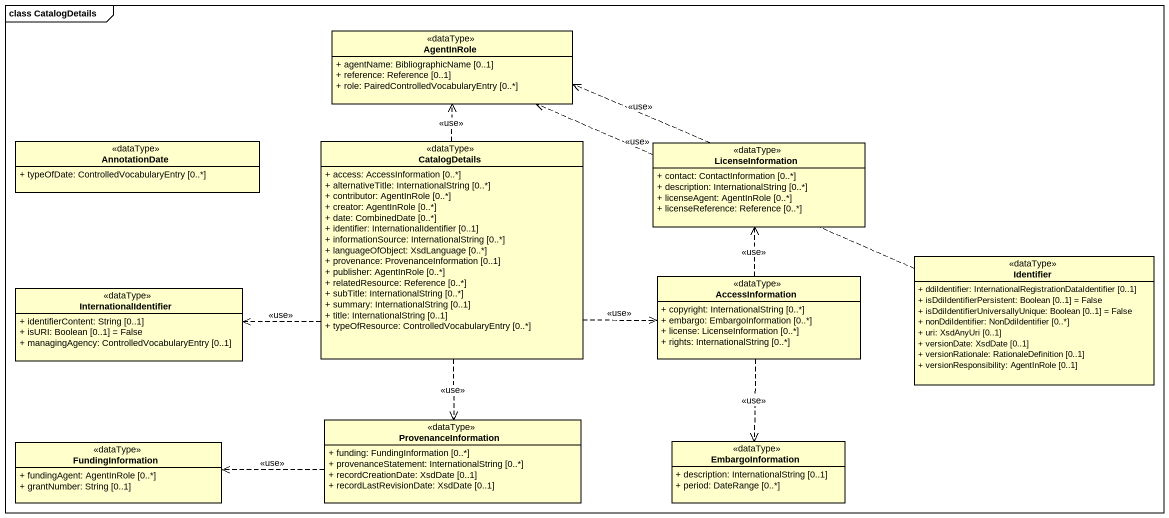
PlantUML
@startuml
mainframe class CatalogDetails
hide circle
hide empty members
skinparam classAttributeIconSize 0
class AgentInRole <<dataType>> {
  + agentName: BibliographicName [0..1]
  + reference: Reference [0..1]
  + role: PairedControlledVocabularyEntry [0..*]
}
class AnnotationDate <<dataType>> {
  + typeOfDate: ControlledVocabularyEntry [0..*]
}
class CatalogDetails <<dataType>> {
  + access: AccessInformation [0..*]
  + alternativeTitle: InternationalString [0..*]
  + contributor: AgentInRole [0..*]
  + creator: AgentInRole [0..*]
  + date: CombinedDate [0..*]
  + identifier: InternationalIdentifier [0..1]
  + informationSource: InternationalString [0..*]
  + languageOfObject: XsdLanguage [0..*]
  + provenance: ProvenanceInformation [0..1]
  + publisher: AgentInRole [0..*]
  + relatedResource: Reference [0..*]
  + subTitle: InternationalString [0..*]
  + summary: InternationalString [0..1]
  + title: InternationalString [0..1]
  + typeOfResource: ControlledVocabularyEntry [0..*]
}
class LicenseInformation <<dataType>> {
  + contact: ContactInformation [0..*]
  + description: InternationalString [0..*]
  + licenseAgent: AgentInRole [0..*]
  + licenseReference: Reference [0..*]
}
class AccessInformation <<dataType>> {
  + copyright: InternationalString [0..*]
  + embargo: EmbargoInformation [0..*]
  + license: LicenseInformation [0..*]
  + rights: InternationalString [0..*]
}
class Identifier <<dataType>> {
  + ddiIdentifier: InternationalRegistrationDataIdentifier [0..1]
  + isDdiIdentifierPersistent: Boolean [0..1] = False
  + isDdiIdentifierUniversallyUnique: Boolean [0..1] = False
  + nonDdiIdentifier: NonDdiIdentifier [0..*]
  + uri: XsdAnyUri [0..1]
  + versionDate: XsdDate [0..1]
  + versionRationale: RationaleDefinition [0..1]
  + versionResponsibility: AgentInRole [0..1]
}
class InternationalIdentifier <<dataType>> {
  + identifierContent: String [0..1]
  + isURI: Boolean [0..1] = False
  + managingAgency: ControlledVocabularyEntry [0..1]
}
class ProvenanceInformation <<dataType>> {
  + funding: FundingInformation [0..*]
  + provenanceStatement: InternationalString [0..*]
  + recordCreationDate: XsdDate [0..1]
  + recordLastRevisionDate: XsdDate [0..1]
}
class FundingInformation <<dataType>> {
  + fundingAgent: AgentInRole [0..*]
  + grantNumber: String [0..1]
}
class EmbargoInformation <<dataType>> {
  + description: InternationalString [0..1]
  + period: DateRange [0..*]
}
CatalogDetails .up.> AgentInRole : <<use>>
CatalogDetails .right.> AccessInformation : <<use>>
CatalogDetails .left.> InternationalIdentifier : <<use>>
CatalogDetails ..> ProvenanceInformation : <<use>>
LicenseInformation .left.> AgentInRole : <<use>>
AccessInformation .up.> LicenseInformation : <<use>>
AccessInformation ..> EmbargoInformation : <<use>>
Identifier .left.> AgentInRole : <<use>>
ProvenanceInformation .left.> FundingInformation : <<use>>
@enduml
